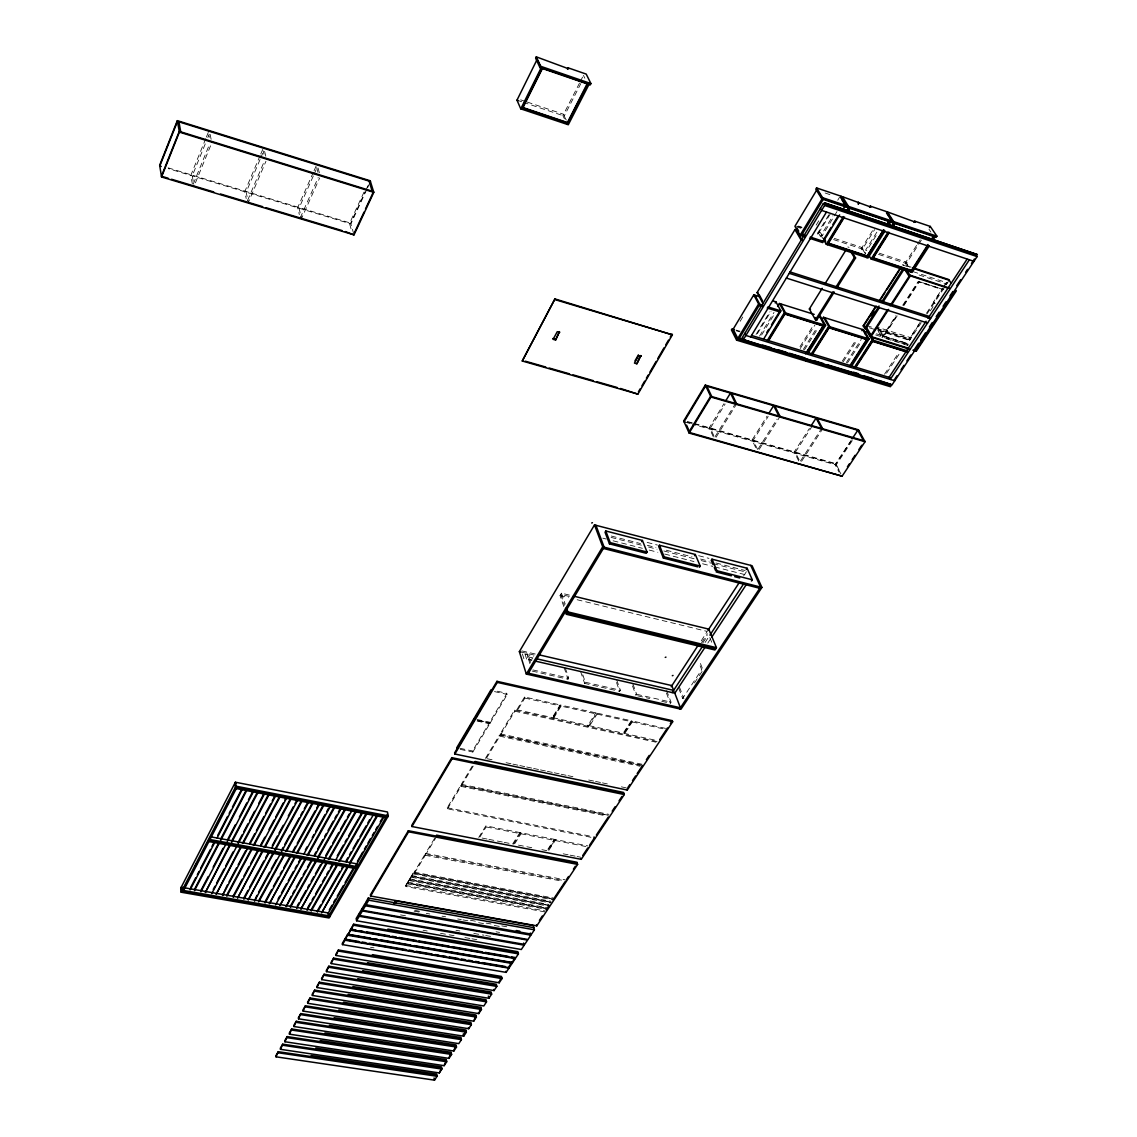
<?xml version="1.0" encoding="UTF-8"?>
<svg xmlns="http://www.w3.org/2000/svg" width="1137" height="1137" viewBox="0 0 1137 1137"><rect width="100%" height="100%" fill="white"/><g stroke="black" fill="none" stroke-linecap="round" stroke-linejoin="round"><path stroke-width="0.75" stroke-dasharray="5 3.75" d="M205.74 138.671L190.789 175.425L192.338 183.91M206.394 137.065L208.341 132.276L209.35 137.279M205.243 143.916L192.238 175.865L194.1 186.042M207.844 137.52L209.151 134.322M193.304 183.995L209.691 143.887M195.422 182.83L211.155 144.342M260.117 155.542L244.725 191.755L246.203 198.549M260.785 153.964L262.803 149.231M260.06 159.493L246.146 192.181L248.378 202.372L265.944 161.283M260.757 157.858L263.528 151.32M247.624 200.368L264.509 160.843M313.343 172.312L297.624 207.758L299.329 214.566M314.054 170.706L316.2 165.874M313.315 175.965L299.003 208.185L301.589 218.389L319.639 177.969M314.025 174.359L316.896 167.921M300.196 217.977L318.218 177.528M364.011 192.096L349.514 223.477L351.944 231.991M353.792 234.108L350.665 223.122L365.148 191.769M365.872 190.192L368.047 185.487M366.825 189.382L350.878 223.89L168.233 168.589M367.549 187.818L369.738 183.114M579.486 83.115L562.9 115.59L564.918 119.939M580.282 81.58L583.437 75.383L584.788 75.852M565.586 118.944L564.236 116.045L580.836 83.584M526.602 659.09L525.081 654.23L526.445 651.927L527.98 656.788L526.602 659.09L531.746 660.284M563.767 606.49L560.029 595.561L561.451 593.159L571.726 595.674M460.243 749.382L472.836 752.026L472.537 750.96L489.422 722.72L478.322 720.318M477.341 720.545L490.019 723.288L489.72 722.208L506.96 693.371L495.789 690.87M472.836 752.026L489.72 723.786L489.422 722.72M490.019 723.288L507.273 694.437L506.96 693.371M529.899 663.638L528.492 659.176L529.188 658.025L532.571 658.806M590.927 837.287L447.509 808.819L447.239 807.739L460.727 785.312L608.366 815.343M607.613 815.087L461.608 785.383L461.324 784.317L472.296 766.04M740.159 321.302L743.783 315.262M447.509 808.819L460.997 786.392L460.727 785.312M461.608 785.383L475.337 762.557M545.021 911.931L405.937 886.547L405.696 885.467L407.273 882.838L546.4 908.335M547.139 908.747L407.927 883.25L407.686 882.156L409.277 879.526L548.517 905.137M549.256 905.549L409.931 879.939L409.69 878.844L411.267 876.215L550.635 901.939M551.388 902.352L411.935 876.613L411.679 875.518L413.271 872.889L551.019 898.401M553.577 899.054L414.437 873.273L414.195 872.193L425.039 854.214L565.615 880.905M436.807 836.221L425.792 854.456L425.536 853.375L434.704 838.168M405.937 886.547L407.273 882.838M407.927 883.25L409.277 879.526M409.931 879.939L411.267 876.215M411.935 876.613L413.271 872.889M414.437 873.273L425.295 855.294L425.039 854.214M485.428 758.379L499.47 735.113L641.41 765.542M642.604 765.372L500.564 734.9L500.252 733.834L514.564 710.142L658.252 741.821M486.608 757.995L499.783 736.179L499.47 735.113M500.564 734.9L514.876 711.208L514.564 710.142M524.555 696.995L524.882 698.061L517.164 710.81L516.838 709.744L524.555 696.995L560.115 704.912L560.456 705.978L552.625 718.612L552.298 717.546L560.115 704.912M816.153 225.098L818.896 220.592M756.048 334.434L769.735 311.95M828.802 214.893L817.361 233.696L819.137 236.667M837.727 200.226L839.518 197.298M757.356 333.695L771.042 311.211M818.541 233.241L831.048 212.69M759.544 336.111L774.013 312.391M822.747 238.4L820.971 235.43L832.98 215.732M761.619 334.989L775.178 312.76M836.96 211.581L822.165 235.828L820.971 235.43M713.354 436.878L709.175 427.882L723.985 403.678M713.809 435.698L710.327 428.208L725.136 404.019M714.946 436.921L735.54 403.479M716.097 437.248L736.691 403.82M532.23 671.086L567.988 679.23L568.699 678.093L565.245 667.703M478.72 837.415L485.869 825.86L519.893 832.554L520.206 833.634L486.167 826.94L485.869 825.86M561.081 706.12L553.25 718.74L552.909 717.689L560.74 705.054L595.816 712.856L596.172 713.922L561.081 706.12L560.74 705.054M479.899 837.045L486.167 826.94M616.695 679.883L620.376 690.23L619.665 691.353L584.617 683.365L585.328 682.243L581.803 671.853M800.007 346.714L813.737 324.741M872.505 230.74L861.277 248.705L863.125 251.675M800.235 348.519L814.902 325.097M865.229 253.537L862.457 249.088L874.623 229.631M803.319 349.457L817.062 327.527M876.84 232.175L865.584 250.126L866.764 250.51L878.006 232.573M804.47 349.812L818.228 327.882M755.679 447.537L752.04 440.047L767.063 416.156M757.54 449.357L753.163 440.374L768.2 416.483M758.095 449.03L777.04 419.07M759.218 449.342L780.081 416.412M512.645 843.995L519.893 832.554M631.277 720.759L623.232 733.152L623.602 734.204L631.646 721.81L631.277 720.759L596.669 713.055L588.241 726.429L587.886 725.378L595.816 712.856M513.469 844.166L520.732 832.725L554.302 839.319L554.629 840.399L548.19 850.32M514.677 843.81L521.03 833.791L520.732 832.725M596.669 713.055L597.039 714.107L589.094 726.628L588.739 725.562L623.232 733.152M842.176 361.324L856.09 339.636M916.564 245.436L905.18 263.159L907.099 266.115M917.502 243.958L920.345 239.523M843.313 361.665L857.241 339.991M908.264 266.499L906.345 263.528L917.715 245.819M918.668 244.341L921.51 239.907M846.34 362.589L861.192 339.48M847.463 362.93L861.405 341.285M632.911 683.962L636.663 694.295L635.953 695.418L631.66 683.593M798.742 460.982L794.18 452.014L809.416 428.422M799.098 459.803L795.289 452.327L811.477 427.27M547.863 849.254L554.302 839.319M800.462 460.997L821.596 428.45M548.46 849.367L554.899 839.447L588.042 845.956M631.874 720.886L632.257 721.952L624.199 734.331L623.829 733.28L631.874 720.886L666.012 728.49M907.809 345.421L881.886 337.319L896.013 315.574M902.707 305.256L918.028 281.692L942.587 289.693M548.773 850.433L555.211 840.513L554.899 839.447M801.585 461.309L822.719 428.777M883.477 336.097L896.78 315.333M903.574 305.171L918.795 281.464L943.71 289.594M897.164 315.93L883.747 336.552L879.199 328.991M903.858 305.626L919.179 282.061M701.259 640.842L706.972 631.831M743.626 575.919L746.526 571.499M701.614 642.647L707.441 633.764M702.893 642.775L707.711 635.427M705.082 642.504L708.948 636.606M707.754 643.144L710.668 638.738M884.529 374.229L898.628 352.825M886.59 373.149L899.737 353.181M920.131 322.297L909.159 338.94L909.785 339.949M930.308 310.87L935.04 303.693L933.278 302.343L942.63 288.13M943.568 286.709L947.306 281.038L947.96 282.019M921.254 322.652L909.557 340.404L909.088 339.65L920.686 322.041M926.484 313.243L942.9 288.315M943.866 286.851L947.732 280.981M661.72 701.287L670.304 703.249L671.029 702.14L666.552 690.358M926.953 313.997L948.443 281.407M851.172 440.303L835.07 464.635L839.007 472.097M840.897 473.902L835.738 464.166L850.902 441.27M852.267 440.616L836.15 464.948L692.49 424.186M683.991 698.729L682.669 698.416L701.714 669.665L698.772 662.345M694.48 682.911L703.05 669.977L699.511 661.194M370.52 947.277L374.002 947.86M423.078 930.265L427.185 930.99M440.516 933.321L454.473 935.765M464.934 937.599L470.164 938.508M471.912 938.807L478.89 940.029M400.551 914.901L408.993 916.394M496.045 931.8L499.584 932.425M455.994 930.293L459.916 930.99M473.802 933.434L483.936 935.211M485.684 935.524L490.928 936.447M414.721 910.367L419.951 911.306M470.462 920.302L475.678 921.24M486.139 923.102L491.355 924.04M501.801 925.902L507.031 926.826M414.11 911.192L419.567 912.158M426.304 913.366L429.8 913.992M442.009 916.166L445.661 916.82M457.699 918.952L461.324 919.606M462.93 919.89L468.288 920.842M478.62 922.69L483.85 923.614M494.311 925.49L499.541 926.413M409.69 878.844L548.958 904.483M409.519 880.621L548.816 906.217M407.686 882.156L546.826 907.667M407.515 883.932L546.698 909.401M405.696 885.467L544.722 910.865M414.195 872.193L553.264 897.974M413.527 873.969L553.079 899.808M411.679 875.518L551.075 901.271M411.523 877.295L550.948 903.005M425.536 853.375L565.302 879.839M425.295 855.294L561.635 881.061M482.116 838.068L487.204 839.063M488.896 839.39L495.675 840.698M497.381 841.039L502.469 842.02M504.16 842.346L509.248 843.341M518.486 845.132L525.18 846.44M526.857 846.767L531.889 847.733M541.923 849.694L546.954 850.661M563.185 853.816L568.401 854.839M570.149 855.166L575.365 856.189M577.099 856.516L580.581 857.199M521.03 833.791L554.629 840.399M555.211 840.513L588.383 847.022M447.239 807.739L592.32 836.562M460.997 786.392L605.239 815.698M461.324 784.317L609.006 814.376M487.148 758.734L492.307 759.814M506.079 762.7L511.238 763.78M512.958 764.149L518.131 765.229M519.851 765.585L525.01 766.665M526.729 767.02L531.889 768.115M533.623 768.47L538.782 769.55M540.501 769.905L545.661 770.985M547.38 771.355L552.554 772.435M554.273 772.79L559.432 773.871M561.152 774.24L566.311 775.32M568.031 775.676L573.204 776.756M588.696 780.01L593.855 781.091M595.575 781.446L600.734 782.526M602.454 782.881L607.627 783.976M621.385 786.847L626.558 787.941M459.959 748.302L472.537 750.96M500.252 733.834L642.234 764.306M499.783 736.179L640.06 766.239M477.043 719.465L489.72 722.208M477.043 721.043L489.72 723.786M516.838 709.744L552.298 717.546M552.909 717.689L587.886 725.378M623.829 733.28L657.868 740.77M514.876 711.208L656.021 742.205M524.882 698.061L560.456 705.978M597.039 714.107L631.646 721.81M632.257 721.952L666.396 729.542M494.496 691.594L507.273 694.437M532.926 669.935L568.699 678.093M585.328 682.243L620.376 690.23M636.663 694.295L671.029 702.14M637.672 695.816L649.696 698.544M520.746 651.956L534.575 655.154M525.081 654.23L533.722 656.22M527.98 656.788L533.125 657.982M528.492 659.176L531.889 659.957M535.257 654.002L521.428 650.805L523.915 658.806M569.296 596.456L560.74 594.367L564.478 605.296M560.029 595.561L568.585 597.65M577.141 599.725L707.242 631.433M611.322 536.039L640.486 543.557M647.351 545.319L655.935 547.537M666.225 550.194L691.964 556.817M700.548 559.034L709.133 561.237M715.997 563L745.161 570.518M611.081 537.389L641.694 545.263M648.502 547.011L657.015 549.199M663.823 550.962L694.437 558.835M701.245 560.584L711.449 563.213M713.155 563.654L745.474 571.968M602.809 538.156L606.248 539.037M613.127 540.8L642.362 548.304M649.255 550.066L657.854 552.284M664.733 554.046L693.968 561.55M702.567 563.767L712.885 566.411M714.604 566.851L747.279 575.237M647.152 542.406L657.456 545.078M698.658 555.709L708.962 558.366M687.544 421.543L692.646 422.992M694.352 423.476L835.738 463.612L840.485 472.566M709.175 427.882L710.327 428.208M752.04 440.047L753.163 440.374M794.18 452.014L795.289 452.327M687.103 421.983L692.22 423.433M693.94 423.916L835.738 464.166M685.199 422.111L690.799 423.703M168.105 167.835L350.665 223.122M735.923 330.071L740.059 331.208M736.321 330.839L739.519 331.805M869.364 327.797L876.058 329.901M877.736 330.426L909.557 340.404M883.392 335.941L908.051 343.658M876.385 333.823L908.15 343.815M908.548 344.312L882.61 336.197L877.139 327.115L911.021 337.76L910.296 338.869L876.414 328.238L881.886 337.319M875.661 334.946L904.469 343.942L905.194 342.834L906.8 345.435M866.735 325.623L873.429 327.726M875.106 328.252L910.282 339.295M878.958 330.199L909.088 339.65M933.278 302.343L935.04 303.693M943.809 289.736L918.795 281.464M913.011 271.601L947.235 282.829L946.481 283.98L915.512 273.832M819.123 232.062L820.317 232.46L823.884 238.386M798.487 226.036L801.756 227.116M834.302 238.386L862.017 247.525L865.726 253.452M879.199 253.181L905.933 261.979L909.771 267.92M797.293 226.235L802.196 227.855M796.127 226.704L801.031 228.324M833.563 239.58L862.457 249.088M878.46 254.361L906.345 263.528M911.163 267.181L903.005 264.495L903.474 265.234M847.847 246.956L849.026 247.34M902.323 264.85L910.012 267.38M520.647 99.843L525.607 101.506M527.255 102.06L563.582 114.269L566.283 120.067M518.33 100.624L521.641 101.733M523.29 102.287L564.236 116.045M825.178 193.02L831.758 195.237M928.929 229.177L930.905 232.104M906.317 343.189L907.923 345.79M818.086 232.502L820.758 236.937M583.437 75.383L584.844 78.24M709.801 637.615L712.359 643.798M679.429 686.961L683.422 697.251M678.69 688.127L682.669 698.416M666.396 692.93L670.304 703.249M616.51 682.484L619.665 691.353M561.451 593.159L565.203 604.088M580.595 671.512L584.617 683.365M564.066 667.348L567.988 679.23M529.188 658.025L530.581 662.487M318.062 167.978L319.895 174.672M316.654 167.537L318.033 172.568M264.623 151.349L266.626 159.706M263.201 150.908L263.983 154.248M210.132 134.393L211.823 142.736"/><path stroke-width="1.5" d="M177.329 120.65L159.663 165.277L161.553 176.974L354.019 234.876L373.789 192.352L370.221 180.783L177.329 120.65L179.39 132.119L161.553 176.974M161.426 176.207L179.262 131.366L373.547 191.599M354.531 232.531L364.039 212.065M365.503 208.924L372.822 193.176M568.173 67.85L568.628 68.803L536.294 56.85L535.626 58.229L540.004 67.68L590.217 84.934L590.927 83.569L586.209 74.09L568.173 67.85L567.477 69.215M566.951 124.288L587.658 83.939L589.023 84.394L568.287 124.743L520.76 108.839L516.98 100.17L537.133 59.422M540.004 67.68L540.7 66.301L536.294 56.85M520.76 108.839L541.098 67.936L542.477 68.419L522.125 109.308M528.051 96.304L542.207 67.836L522.608 107.518L526.474 99.473M522.537 107.375L567.42 122.526L587.374 83.356L542.207 67.836M235.373 782.213L180.712 888.21L181.181 892.218L329.062 917.971L388.314 815.883L387.447 811.974L235.373 782.213L235.97 786.179L181.181 892.218M183.654 888.722L190.988 874.552M195.052 866.678L196.673 863.537M200.752 855.664L208.071 841.494M215.39 827.324L222.724 813.168M226.789 805.294L228.423 802.139M232.488 794.266L235.743 787.969M183.071 891.479L236.851 787.529M190.803 887.187L195.706 877.764M197.341 874.623L198.975 871.468M200.595 868.327L210.402 849.481M212.022 846.326L213.657 843.185M217.75 835.325L227.542 816.48M229.177 813.339L230.797 810.198M232.431 807.043L241.414 789.76M190.121 889.845L214.623 842.702M217.082 837.983L242.394 789.277M194.384 889.532L218.929 842.446M220.564 839.305L246.757 789.078M194.512 890.612L219.086 843.526M220.72 840.385L246.928 790.158M200.823 890.655L208.213 876.556M213.145 867.147L222.994 848.344M227.926 838.935L235.316 824.837M239.424 817.006L246.814 802.907M248.449 799.766L252.556 791.935M200.951 891.749L225.609 844.734M227.258 841.593L253.551 791.437M229.887 844.464L205.342 892.502L230.044 845.544M231.536 841.337L257.886 791.238M231.692 842.418L258.056 792.318M213.259 889.418L214.907 886.291M216.57 883.165L224.003 869.094M225.652 865.982L233.085 851.911M238.045 842.531L242.181 834.729M243.83 831.602L247.965 823.785M249.614 820.658L254.574 811.278M258.696 803.461L264.48 792.532M211.752 893.625L236.553 846.738M238.201 843.611L264.665 793.612M240.817 846.482L216.115 894.393L241.797 845.999M242.465 843.356L268.147 794.962M243.46 842.872L269.142 794.479M227.343 885.069L222.497 895.515L248.278 847.193M229.006 881.957L236.482 867.929M238.145 864.816L245.62 850.789M249.785 843L254.759 833.648M256.422 830.522L263.912 816.508M265.575 813.381L270.549 804.03M272.212 800.917L275.538 794.678M249.941 844.08L275.722 795.758M226.689 895.189L251.689 848.486M253.352 845.374L279.176 797.108M226.846 896.269L252.684 848.003M254.347 844.89L280.199 796.625M233.057 896.297L242.252 879.199M243.929 876.087L248.946 866.764M250.609 863.665L258.142 849.666M260.643 845.004L264.822 837.244M269 829.47L274.017 820.147M275.694 817.034L283.212 803.049M284.89 799.936L286.552 796.824M554.941 298.917L522.253 360.998L637.885 394.127L672.393 334.832L554.941 298.917L522.253 360.998M233.213 897.377L259.137 849.197M260.814 846.084L286.737 797.904M262.519 850.476L237.534 898.145L262.69 851.556M264.196 847.378L290.177 799.254M265.205 846.909L291.2 798.771M243.716 898.159L247.923 890.413M249.6 887.315L263.898 860.965M265.575 857.866L268.943 851.67M272.311 845.459L277.357 836.164M279.034 833.066L283.241 825.32M288.286 816.011L293.318 806.716M295.009 803.617L296.686 800.519M243.886 899.253L269.114 852.75M271.644 848.088L297.723 800.036M273.306 852.466L248.193 900.007L273.491 853.546M274.998 849.382L301.12 801.386M275.168 850.448L302.158 800.903M555.595 340.034L559.432 331.649L555.595 340.034L553.108 339.323L557.258 331.691L559.745 332.416M256.877 895.387L254.503 901.101L279.887 854.726M258.568 892.289L269.568 872.207M271.26 869.109L276.334 859.828M281.393 850.561L283.085 847.463M284.776 844.379L289.85 835.098M291.541 832.014L299.159 818.1M300.85 815.016L302.541 811.917M304.233 808.819L307.615 802.637M281.578 851.641L308.653 802.168M258.639 900.774L284.065 854.456M285.757 851.371L312.021 803.504M258.795 901.854L285.089 853.986M286.78 850.902L313.073 803.035M264.921 901.868L271.729 889.546M273.434 886.462L278.522 877.21M280.228 874.126L281.933 871.041M283.625 867.957L289.58 857.17M292.976 851.002L295.535 846.383M297.24 843.299L315.091 810.923M316.782 807.838L318.488 804.754M265.092 902.963L291.47 855.166M293.175 852.082L319.54 804.285M294.767 856.431L269.37 903.702L295.805 855.962M296.473 853.347L323.732 804.072M297.51 852.892L323.946 805.152M278.039 899.111L279.745 896.027M281.45 892.957L286.581 883.733M288.286 880.663L293.417 871.439M295.123 868.355L296.842 865.285M298.548 862.216L300.253 859.131M305.384 849.907L307.104 846.838M312.22 837.614L313.94 834.544M315.645 831.46L325.054 814.561M326.76 811.477L328.465 808.407M275.637 904.796L302.158 857.142M303.863 854.058L330.384 806.403M305.427 858.392L279.901 905.549L305.626 859.473M307.146 855.322L334.562 806.19M308.198 854.868L334.775 807.256M291.129 896.354L286.14 906.644L311.95 860.638M292.849 893.298L294.568 890.228M296.288 887.158L301.433 877.963M303.153 874.893L305.739 870.288M307.459 867.233L311.751 859.558M314.338 854.967L316.058 851.897M317.763 848.827L322.922 839.632M324.642 836.562L326.362 833.492M328.081 830.436L333.24 821.227M334.96 818.171L336.68 815.101M338.4 812.031L340.119 808.961M314.523 856.033L341.185 808.506M290.219 906.303L316.058 860.354M317.777 857.298L345.335 808.279M290.39 907.383L316.257 861.434M317.976 858.364L345.549 809.359M297.297 905.862L299.017 902.806M300.751 899.751L305.938 890.569M307.658 887.514L309.392 884.458M311.126 881.402L313.713 876.812M315.446 873.756L320.62 864.575M325.807 855.408L330.995 846.226M332.715 843.171L338.769 832.469M340.503 829.413L345.676 820.232M347.41 817.176L349.144 814.12M296.615 908.463L322.553 862.599M324.287 859.529L351.944 810.596M326.632 862.315L300.836 909.202L327.698 861.86M328.366 859.259L355.213 811.903M329.432 858.805L356.293 811.448M307.715 907.681L310.33 903.119M312.064 900.063L313.798 897.008M315.532 893.966L320.748 884.813M322.482 881.758L325.097 877.196M326.831 874.14L328.565 871.084M330.298 868.043L332.047 864.987M337.248 855.834L343.331 845.161M345.065 842.119L346.813 839.063M348.547 836.022L361.58 813.14M307.033 910.296L333.98 863.011M335.728 859.97L362.66 812.685M311.069 909.955L337.177 864.248M338.911 861.206L365.901 813.978M311.254 911.021L337.391 865.328M339.991 860.752L366.995 813.523M317.237 911.035L320.719 904.953M322.467 901.911L339.935 871.482M341.683 868.441L343.431 865.399M346.046 860.837L347.794 857.795M349.542 854.754L351.29 851.712M353.038 848.671L358.269 839.547M360.017 836.505L366.128 825.86M367.876 822.818L369.624 819.777M317.422 912.101L343.63 866.479M346.259 861.917L373.348 814.76M634.986 360.841L638.411 354.872M636.862 363.797L640.813 355.583L636.862 363.797L634.46 363.101L638.752 355.654L641.154 356.35M347.68 866.195L321.629 912.84L347.894 867.261M349.429 863.154L376.546 816.053M349.642 864.219L377.655 815.599M329.332 909.813L331.961 905.251M333.724 902.224L335.472 899.196M337.234 896.155L343.374 885.538M345.122 882.511L353.024 868.853M357.416 861.277L362.675 852.167M364.437 849.14L366.185 846.099M367.947 843.071L370.577 838.523M372.339 835.482L374.087 832.455M375.85 829.413L377.598 826.386M380.227 821.838L381.989 818.796M327.769 913.921L354.119 868.412M355.881 865.371L383.979 816.835M328.295 916.792L386.367 816.65M638.425 391.824L640.202 388.783M641.964 385.756L644.622 381.193M646.385 378.152L648.161 375.111M649.923 372.069L656.12 361.424M657.882 358.382L664.079 347.751M665.841 344.71L668.499 340.148M670.261 337.106L672.038 334.065M533.822 927.65L368.303 898.017L365.631 902.551L366.071 904.739L531.519 934.159L534.418 929.81L533.225 925.504L395.434 900.774L393.615 903.787M577.298 863.324L408.339 830.721L370.378 894.918L370.605 896.013L536.792 925.859L577.624 864.39L576.971 862.258L436.537 835.126L436.807 836.221M623.929 793.498L451.815 757.654L411.736 825.434L411.978 826.528L581.249 859.33L624.284 794.564L623.573 792.432L475.039 761.477L475.337 762.557M496.954 681.319L454.601 752.936L454.885 754.016L627.283 790.059L672.692 721.725L672.294 720.673L496.954 681.319L497.267 682.385L454.885 754.016M436.85 1075.204L278.267 1051.697L275.893 1055.719L276.049 1056.827L434.519 1080.15L437.077 1076.284L436.608 1074.124L311.225 1055.52L311.41 1056.614M439.308 1072.93L441.653 1067.97L282.715 1044.178L280.327 1048.215L280.498 1049.323L439.308 1072.93L441.895 1069.05L441.412 1066.89L315.745 1048.044L315.93 1049.153M446.486 1060.679L287.206 1036.603L284.79 1040.668L284.961 1041.762L444.126 1065.667L446.727 1061.759L446.244 1059.599L320.307 1040.54L320.492 1041.634M449.612 1055.975L451.361 1053.359L291.712 1028.971L289.295 1033.064L289.466 1034.173L448.987 1058.376L451.602 1054.44L451.105 1052.279L324.884 1032.979L325.083 1034.073M454.502 1048.627L456.25 1045.983L296.245 1021.296L293.815 1025.418L293.986 1026.526L453.862 1051.014L456.505 1047.063L456.008 1044.903L329.503 1025.361L329.702 1026.455M461.181 1038.564L300.822 1013.579L298.363 1017.729L298.548 1018.823L458.779 1043.624L461.423 1039.644L460.926 1037.484L334.15 1017.7L334.335 1018.809M463.47 1035.111L466.142 1031.103L305.412 1005.804L302.939 1009.983L303.124 1011.077L463.725 1036.191L466.383 1032.183L465.886 1030.023L338.812 1009.997L339.011 1011.091M471.13 1023.584L310.046 997.988L307.558 1002.194L307.743 1003.289L468.7 1028.701L471.386 1024.664L470.86 1022.504L343.516 1002.251L343.715 1003.346M476.147 1016.023L314.693 990.128L312.192 994.349L312.377 995.443L473.703 1021.168L476.403 1017.103L475.877 1014.957L348.249 994.449L348.448 995.543M479.388 1011.148L481.193 1008.42L319.383 982.197L316.868 986.447L317.052 987.556L478.748 1013.593L481.463 1009.5L480.923 1007.339L353.01 986.589L353.209 987.683M486.281 1000.773L324.102 974.224L321.558 978.502L321.757 979.611L483.808 1005.961L486.537 1001.853L486.011 999.693L357.8 978.687L358.013 979.781M491.383 993.07L328.835 966.208L326.291 970.515L326.49 971.609L488.91 998.286L491.653 994.15L491.113 991.99L362.618 970.728L362.831 971.822M496.528 985.324L333.624 958.136L331.052 962.471L331.251 963.565L494.041 990.569L496.812 986.404L496.258 984.244L367.478 962.726L367.692 963.821M499.854 980.321L501.715 977.522L338.428 950.006L335.841 954.369L336.04 955.464L499.214 982.794L501.985 978.602L501.431 976.441L372.367 954.668L372.581 955.762M358.809 941.479L344.866 939.105L342.265 943.511L342.479 944.605L506.136 972.377L508.935 968.155L345.079 940.2L342.479 944.605M370.449 938.11L347.766 934.216L345.151 938.636L345.364 939.731L509.234 967.701L512.048 963.451L511.778 962.385L413.953 945.586M356.009 930.052L350.764 929.142L348.348 934.671L512.46 962.854L515.288 958.59L515.004 957.525L511.508 956.913M518.145 952.792L353.678 924.21L351.049 928.673L351.262 929.768L515.587 958.136L518.429 953.872L517.847 951.712L387.859 929.1L388.087 930.194M370.605 896.013L408.581 831.815L408.339 830.721M411.978 826.528L452.1 758.734L451.815 757.654M276.049 1056.827L278.267 1051.697M280.498 1049.323L282.715 1044.178M284.961 1041.762L287.206 1036.603M289.466 1034.173L291.712 1028.971M293.986 1026.526L296.245 1021.296M298.548 1018.823L300.822 1013.579M303.124 1011.077L305.412 1005.804M307.743 1003.289L310.046 997.988M312.377 995.443L314.693 990.128M317.052 987.556L319.383 982.197M321.757 979.611L324.102 974.224M326.49 971.609L328.835 966.208M331.251 963.565L333.624 958.136M336.04 955.464L338.428 950.006M345.364 939.731L347.766 934.216M348.348 934.671L350.764 929.142M351.262 929.768L353.678 924.21M356.592 920.757L359.249 916.266L358.809 914.077L356.151 918.568L356.592 920.757L521.329 949.509L524.185 945.202L523.603 943.056M359.718 915.47L362.39 910.964L361.95 908.776L359.278 913.281L359.718 915.47L524.697 944.435L527.568 940.114L362.39 910.964M362.76 910.325L365.446 905.791L365.005 903.602L362.333 908.136L362.76 910.325L527.98 939.503L530.851 935.168L530.268 933.022M366.071 904.739L368.758 900.206L368.303 898.017M519.353 651.629L594.495 524.924L752.083 565.729L761.932 587.431L681.006 709.204L526.303 674.056L519.353 651.629L520.746 651.956M605.794 530.979L605.04 532.244L609.446 543.856L646.271 553.293L647.038 552.042L642.419 540.445L605.794 530.979L610.199 542.605L609.446 543.856M842.702 198.691L841.181 196.26L816.565 187.932L815.826 189.168L821.838 198.904L846.582 207.232L847.335 205.996L841.096 198.136L842.702 198.691L841.963 199.913L846.582 207.232M823.387 203.495L824.609 205.456L743.115 340.02L742.063 337.959L823.387 203.495L975.717 254.631L977.081 256.607L891.863 385.13L737.828 338.414L733.138 329.218L753.76 294.881L759.786 296.771M816.934 189.666L794.919 226.306L800.135 235.188L804.641 236.667M526.303 674.056L602.695 546.812L594.495 524.924M754.257 296.416L754.954 295.265L759.814 304.361L739.022 338.783L738.624 338.016M527.71 674.383L604.145 547.181L595.93 525.294M762.927 303.451L757.086 292.593L794.962 229.575L796.17 229.972L802.395 240.603L801.187 240.205L794.962 229.575M573.446 596.086L708.749 629.131L716.452 647.678L714.917 649.98L566.425 614.293L567.875 611.891L566.809 608.764M705.31 385.088L683.678 421.003L689.136 433.083L842.105 476.176L865.058 441.724L858.478 429.829L705.31 385.088L710.995 397.04L865.058 441.724M736.591 340.134L737.288 338.997L732.072 328.778L731.404 329.901L736.591 340.134L760.681 347.425L761.364 346.288L737.288 338.997M821.838 198.904L822.577 197.667L816.565 187.932M737.828 338.414L758.621 303.977L753.76 294.881M800.135 235.188L822.335 198.421L818.725 192.579M801.358 235.586L823.558 198.833L822.335 198.421M824.709 202.94L977.337 254.589L824.709 202.94L824.197 203.765L975.717 254.631M742.646 339.466L742.845 338.201L742.646 339.466L891.223 384.533L879.1 380.44M824.51 204.248L825.007 203.424M689.136 433.083L710.995 397.04M750.633 336.907L826.485 212.036M775.207 302.968L775.903 301.817L772.677 300.808M840.428 197.497L841.181 196.26M870.317 206.124L870.942 207.09L842.389 196.673L841.636 197.895L847.79 207.645L891.763 222.44L892.531 221.218L886.135 211.482L870.317 206.124L869.563 207.346M777.623 306.464L779.428 303.508L814.191 314.38M843.412 204.248L844.166 203.011M766.878 332.331L768.726 329.332M771.483 324.827L778.831 312.803M823.884 239.168L831.076 227.386M832.881 224.444L837.372 217.096M845.033 204.788L845.786 203.551M725.832 400.665L730.466 393.089L735.54 403.479M763.609 339.11L780.863 310.913L775.903 301.817M839.632 214.893L822.691 242.579L809.558 238.273M842.332 210.473L845.047 206.053M641.666 541.681L642.419 540.445M847.79 207.645L848.543 206.408L842.389 196.673M767.091 340.844L784.416 312.604L779.428 303.508M885.012 230.967L868 257.985L826.315 244.327L843.327 216.584M846.909 210.757L848.699 207.829M768.072 340.688L779.968 321.018M781.886 318.175L784.573 313.514L823.359 325.58L805.636 353.763M827.978 243.076L842.418 219.555M847.832 210.743L849.538 207.645L889.191 221.118L887.372 224.017M768.271 341.214L785.61 312.973L780.607 303.877M827.509 244.725L844.535 216.996M847.221 212.619L849.907 208.242M858.378 202.088L858.25 204.276L859.003 203.054M699.44 567.278L700.221 566.055L695.318 554.486L659.432 545.234L658.678 546.456L663.383 558.054L697.734 566.837M834.26 292.053L816.664 320.208L815.485 319.838L809.345 308.98L822.179 288.301M824.936 283.88L846.013 249.913M663.383 558.054L664.15 556.817L659.432 545.234M815.485 319.838L833.08 291.683M835.866 287.235L854.384 257.587L851.116 252.272M837.045 287.618L855.578 257.971L851.485 251.334M914.731 221.161L915.384 222.127L887.315 211.88L886.562 213.088L892.957 222.838L936.135 237.363L936.902 236.169L930.265 226.419L914.731 221.161L913.977 222.355M821.653 320.208L823.486 317.28L863.736 329.872L869.123 338.968L851.343 366.512M883.62 229.688L867.289 255.967L883.719 229.83M887.272 223.875L889.106 220.976M806.659 352.442L823.444 325.736L784.573 313.514M768.939 413.172L773.629 405.696L778.93 416.071M806.872 352.967L824.41 325.054L819.237 315.958L820.388 316.313L825.576 325.424L808.023 353.309M866.82 257.602L883.819 230.569M887.599 224.557L889.489 221.559M888.793 224.955L890.669 221.957M805.835 361.097L806.545 359.988L848.628 372.737L847.918 373.846L805.835 361.097L804.243 358.183M892.957 222.838L893.71 221.63L887.315 211.88M811.122 354.261L828.688 326.39L823.486 317.28M929.313 245.777L912.101 272.439L871.155 259.023L888.168 232.019M891.948 226.021L893.838 223.023M814.774 349.485L828.788 327.271L866.977 339.281L828.788 327.271M888.338 233.128L872.804 257.772L880.024 246.033M881.843 243.133L884.586 238.784M886.419 235.885L888.239 232.986M814.859 349.642L828.873 327.428M892.915 225.879L894.734 222.98M812.273 354.616L829.854 326.745L824.652 317.649M872.335 259.407L889.361 232.417M893.142 226.419L895.032 223.42M694.536 555.709L695.318 554.486M751.5 580.993L752.296 579.785L747.108 568.244L711.975 559.177L711.193 560.399L713.07 564.734M879.228 307.885L865.826 328.735L864.688 328.38L863.196 325.864L875.604 306.521M879.413 300.566L900.419 267.835M876.286 306.137L863.893 325.466L864.333 326.22L863.196 325.864M880.109 300.182L884.87 292.749M886.789 289.779L900.134 268.957M871.013 315.802L873.884 311.339M861.874 330.625L862.599 329.517L867.986 338.613L850.206 366.157M864.688 328.38L879.029 306.038M881.9 301.575L902.949 268.801M929.497 227.613L930.265 226.419M883.051 301.93L904.1 269.185M864.916 333.709L866.778 330.824L872.178 339.92L907.525 350.921M711.975 559.177L716.978 570.731L716.182 571.954L731.318 575.819M811.321 425.465L816.068 418.089L821.596 428.45M849.979 365.631L866.891 339.124M872.704 257.63L911.405 270.435L927.948 244.512M931.743 238.926L933.491 235.913L896.269 223.378M910.936 272.056L928.147 245.393M931.97 239.466L933.889 236.496M887.272 310.088L870.331 336.325L907.369 347.865M890.086 305.754L909.856 275.126L949.239 288.002M933.136 239.85L935.055 236.894M909.515 349.158L870.786 337.078L888.679 309.392M891.507 305.029L910.339 275.879L906.203 269.469M849.055 374.187L849.765 373.092L891.138 385.628L890.413 386.708L849.055 374.187L847.406 371.273M854.384 367.436L872.178 339.92M855.209 367.109L861.832 356.876M863.722 353.948L872.235 340.787L906.416 351.418M855.294 367.251L861.917 357.018M863.807 354.104L872.235 340.787M855.521 367.777L873.33 340.276L867.915 331.18M746.327 569.452L747.108 568.244M671.185 686.72L698.303 645.077M707.939 630.367L738.808 583.281M672.166 692.575L702.183 646.925M709.929 635.142L743.797 583.594M705.821 646.086L674.809 693.186L535.172 661.066M711.634 637.26L746.512 584.276M926.087 321.259L889.049 377.342L890.271 379.403L969.364 259.79M928.034 318.317L967.018 259.279M852.11 438.868L857.795 430.269L863.523 440.63M894.165 380.099L897.093 375.679M901.016 369.767L903.943 365.332M906.885 360.912L910.794 355M913.736 350.566L918.625 343.189M920.586 340.233L925.475 332.857M929.384 326.944L932.326 322.51M936.234 316.612L939.176 312.178M943.085 306.265L946.027 301.845M949.935 295.933L952.877 291.498M956.785 285.6L960.708 279.688M965.597 272.311L967.559 269.355M971.467 263.443L974.409 259.023M918.71 346.074L915.782 350.494L916.251 351.262L956.316 290.901L955.805 290.148M919.407 345.023L925.546 335.77M926.158 334.861L932.383 325.48M932.894 324.699L948.301 301.476M948.983 300.452L955.052 291.314M679.684 708.891L760.568 587.076L750.733 565.373M539.407 920.387L542.321 915.996M546.215 910.14L549.128 905.763M553.008 899.907L559.333 890.385M559.816 889.66L561.749 886.732M562.204 886.05L565.089 881.715M566.596 879.441L568.557 876.499M573.403 869.194L575.35 866.252M445.619 1061.986L444.126 1065.667M475.238 1017.388L473.703 1021.168M511.778 962.385L508.95 966.621L509.234 967.701M513.114 960.353L515.004 957.525M582.784 855.45L587.758 847.96M589.705 845.018L594.594 837.656M596.3 835.098L604.898 822.15M605.353 821.468L608.281 817.048M612.189 811.164L615.188 806.659M619.04 800.86L621.982 796.426M627.88 787.543L629.813 784.629M632.499 780.593L635.611 775.917M637.146 773.601L638.994 770.801M639.463 770.104L642.362 765.741M646.385 759.672L649.227 755.394M659.744 739.576L661.677 736.662M661.876 736.364L667.462 727.936M670.361 723.587L672.294 720.673M847.42 466.781L849.339 463.91M852.196 459.604L855.067 455.297M858.89 449.556L861.761 445.249M591.681 522.992L592.448 522.693M665.969 657.115L665.244 657.399M673.047 675.435L672.308 675.719M278.437 1052.805L437.077 1076.284M282.886 1045.273L441.895 1069.05M287.377 1037.697L446.727 1061.759M291.882 1030.079L451.602 1054.44M296.43 1022.405L456.505 1047.063M300.992 1014.687L461.423 1039.644M305.597 1006.913L466.383 1032.183M314.878 991.222L476.403 1017.103M310.23 999.096L471.386 1024.664M319.568 983.306L481.463 1009.5M324.287 975.333L486.537 1001.853M329.034 967.303L491.653 994.15M333.823 959.23L496.812 986.404M338.627 951.101L501.985 978.602M373.789 938.679L377.427 939.304M380.767 939.887L410.571 945.003M347.979 935.31L512.048 963.451M362.291 942.076L365.787 942.672M369.113 943.241L405.852 949.523M409.235 950.091L412.83 950.703M416.199 951.285L431.989 953.986M435.4 954.568L438.967 955.165M442.364 955.748L445.931 956.359M449.342 956.942L458.126 958.448M461.565 959.031L465.09 959.628M468.529 960.225L472.068 960.822M475.508 961.419L479.032 962.016M482.486 962.598L505.169 966.478M353.891 925.305L518.429 953.872M359.505 930.649L363.001 931.26M366.484 931.857L389.209 935.779M392.052 936.277L396.188 936.987M398.973 937.471L416.298 940.47M418.899 940.91L449.2 946.155M452.1 946.652L482.102 951.84M485.3 952.394L508.068 956.316M350.978 930.237L515.288 958.59M359.249 916.266L524.185 945.202M182.602 887.471L181.224 887.23L181.693 891.223L329.616 917.019L329.133 914.39M183.242 887.571L328.323 912.968L328.849 915.839L183.583 890.484M368.758 900.206L534.418 929.81M516.312 930.535L519.822 931.16M365.446 905.791L530.851 935.168M209.421 840.527L356.762 867.687M208.895 841.551L356.194 868.668M211.297 836.931L356.762 863.836L357.345 866.707L209.961 839.518M408.581 831.815L577.624 864.39M236.297 788.595L385.77 817.674M236.254 783.564L234.819 783.279L235.416 787.245L387.717 816.92L387.134 814.305M235.97 786.179L388.314 815.883M452.1 758.734L624.284 794.564M497.267 682.385L672.692 721.725M528.407 673.232L680.423 707.782L674.34 691.95M536.55 658.764L673.616 690.358L671.768 685.54M538.568 654.727L671.91 685.611M567.875 611.891L716.452 647.678M715.685 648.829L567.15 613.099L565.544 608.409M734.687 576.686L739.732 577.98M602.695 546.812L761.932 587.431M603.392 548.446L759.758 588.284M610.199 542.605L647.038 552.042M664.15 556.817L700.221 566.055M716.978 570.731L752.296 579.785M685.199 422.111L684.033 421.784L705.679 385.855L858.904 430.596M525.365 361.196L545.76 367.038M549.157 368.018L569.552 373.86M572.963 374.84L593.358 380.682M596.754 381.662L617.149 387.504M620.546 388.47L637.885 394.127M864.632 440.943L710.625 396.245L688.78 432.287L842.105 476.176M552.809 338.542L555.282 339.267M555.254 299.685L672.393 334.832M163.117 176.718L168.177 178.239M171.545 179.248L213.742 191.954M220.493 193.986L262.675 206.678M266.044 207.701L341.981 230.555M345.364 231.564L354.019 234.876M894.762 380.767L745.872 335.458L744.806 333.397M853.574 372.24L858.662 373.789M740.23 338.499L759.928 345.122M762.643 345.094L771.085 347.666M777.836 349.713L786.278 352.271M789.646 353.294L804.84 357.899M814.973 360.969L823.401 363.542M826.784 364.565L857.17 373.775M863.921 375.821L872.349 378.394M764.306 346.529L802.921 358.368M808.236 359.86L846.113 371.344M887.031 383.88L851.499 373.107M161.241 166.471L159.777 166.03L177.457 121.389L370.463 181.536M733.138 329.218L734.331 329.588M751.571 335.458L890.157 377.683M179.39 132.119L373.789 192.352M912.883 350.21L916.251 351.262M758.621 303.977L763.055 305.356M767.916 306.876L780.863 310.913M784.416 312.604L825.576 325.424M828.688 326.39L869.123 338.968M759.118 305.512L762.358 306.521M767.205 308.028L780.167 312.064L779.755 311.296M872.321 340.944L906.516 351.575M784.9 314.125L823.7 326.191M829.143 327.882L867.261 339.736M872.591 341.398L906.8 352.029M757.086 292.593L758.28 292.962M809.345 308.98L810.51 309.349M786.378 278.068L927.565 323.007M789.803 271.842L929.27 316.441L930.563 318.459L789.263 273.321M805.366 235.458L801.642 233.639M810.297 237.065L823.43 241.371L822.975 240.632M827.892 242.92L867.289 255.967M828.248 243.517L867.574 256.408M873.074 258.227L911.689 270.89M854.384 257.587L855.578 257.971M910.339 275.879L948.102 288.215M912.798 267.707L948.699 279.517L951.086 283.085M913.267 268.446L949.196 280.256M824.609 205.456L977.081 256.607M522.793 107.958L567.633 122.967M973.954 261.325L821.61 210.402L820.402 208.441M822.577 197.667L847.335 205.996M848.543 206.408L892.531 221.218M893.71 221.63L936.902 236.169M825.206 199.387L840.087 204.39M516.98 100.17L518.33 100.624M540.7 66.301L590.927 83.569M542.278 67.978L587.445 83.498M904.54 269.227L909.103 276.291M868.37 254.574L871.155 259.023M823.884 238.386L825.675 241.342M823.643 239.879L826.315 244.327M865.911 326.546L871.07 335.202M865.2 327.669L870.786 337.078M797.009 228.196L798.742 231.152M815.13 317.493L816.664 320.208M759.118 294.526L762.458 300.722M817.19 418.416L822.719 428.777M774.766 406.037L780.081 416.412M731.617 393.43L736.691 403.82M706.844 386.196L711.79 396.586M537.801 60.844L539.777 65.093M686.549 425.11L688.581 429.615M714.306 567.619L715.557 570.504M626.913 788.993L627.283 790.059M565.359 611.18L566.425 614.293M594.054 836.903L594.395 837.969M580.908 858.264L581.249 859.33M369.084 181.11L372.169 191.172M491.298 690.884L490.999 689.804L473.873 718.783L474.172 719.849M548.517 905.137L548.816 906.217M536.493 924.779L536.792 925.859M473.873 720.361L473.575 719.28L456.818 747.649L457.102 748.729M512.176 961.774L512.46 962.854M505.851 971.296L506.136 972.377M498.93 981.714L499.214 982.794M493.771 989.488L494.041 990.569M488.37 996.126L488.91 998.286M478.478 1012.513L478.748 1013.593M468.444 1027.621L468.7 1028.701M463.228 1034.03L463.725 1036.191M453.62 1049.934L453.862 1051.014M448.745 1057.282L448.987 1058.376M434.05 1077.99L434.519 1080.15M395.434 900.774L395.903 902.949M344.866 939.105L345.079 940.2M178.935 121.844L180.74 131.835M762.543 346.657L761.861 347.78L804.683 360.742L805.38 359.633L762.543 346.657"/></g></svg>
